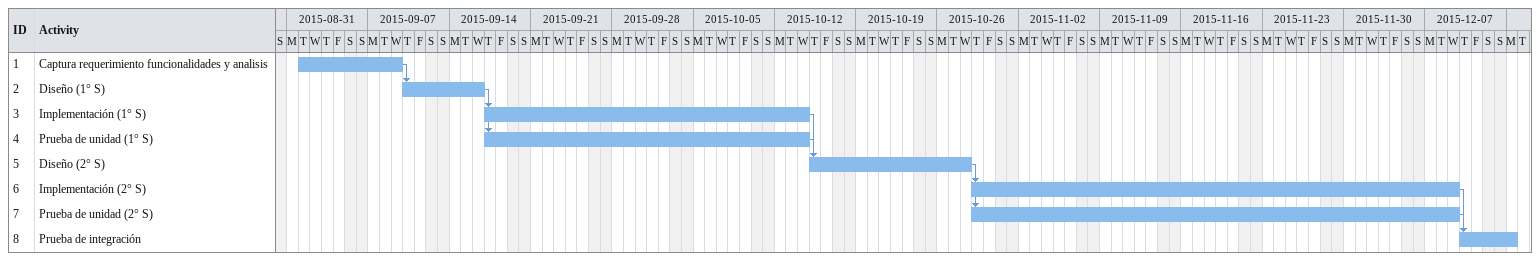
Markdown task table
| ID | Task | Start | Finish | Predecessors |
|---|---|---|---|---|
| 1 | Captura requerimiento funcionalidades y analisis | 2015-09-01 | 2015-09-09 |  |
| 2 | Diseño (1° S) | 2015-09-10 | 2015-09-16 | 1 |
| 3 | Implementación (1° S) | 2015-09-17 | 2015-10-14 | 2 |
| 4 | Prueba de unidad (1° S) | 2015-09-17 | 2015-10-14 | 2 |
| 5 | Diseño (2° S) | 2015-10-15 | 2015-10-28 | 3, 4 |
| 6 | Implementación (2° S) | 2015-10-29 | 2015-12-09 | 5 |
| 7 | Prueba de unidad (2° S) | 2015-10-29 | 2015-12-09 | 5 |
| 8 | Prueba de integración | 2015-12-10 | 2015-12-14 | 6, 7 |
